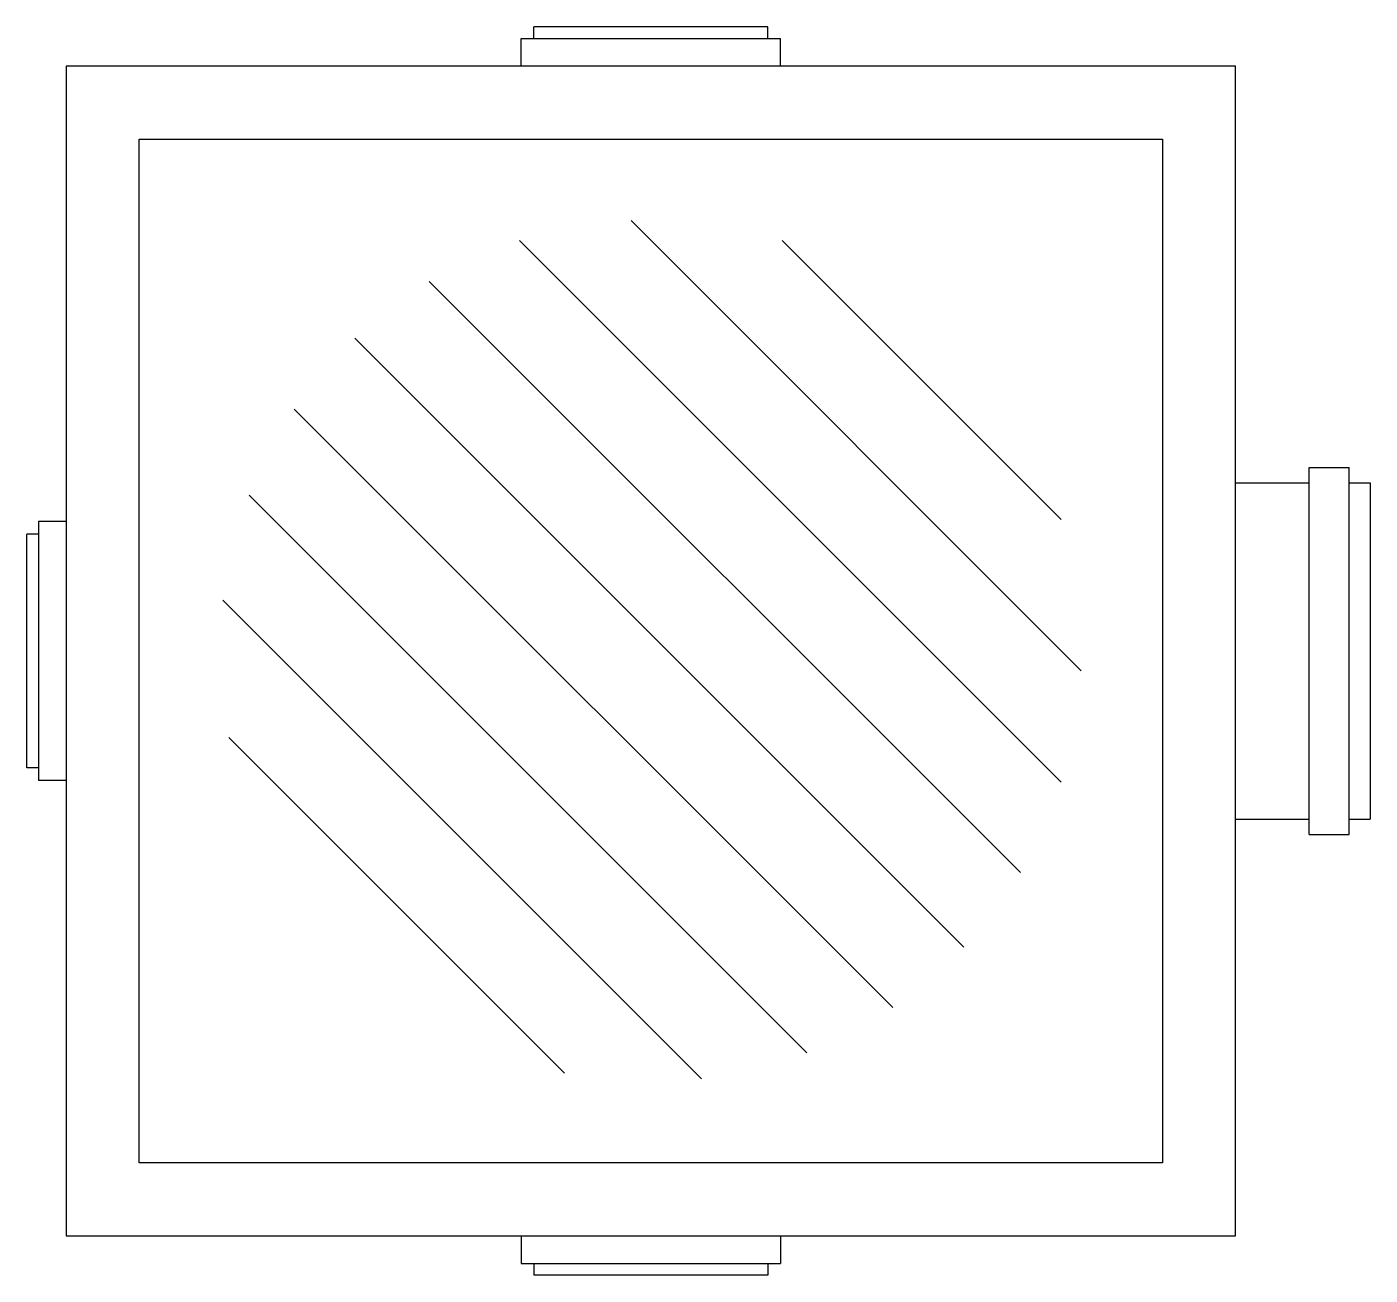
# Model space of a CAD drawing. Header units: millimetres. Extents: x -10152.198 to -10151.739, y -372.737 to -372.311.
import ezdxf

# ---------------------------------------------------------------- set-up
doc = ezdxf.new("R2010")
doc.units = ezdxf.units.MM
doc.layers.add('Tub_esgoto_caixas', color=2, linetype='Continuous')

msp = doc.modelspace()

# ---------------------------------------------------------------- hatches: boundary and pattern name
at = {"layer": 'Tub_esgoto_caixas'}
h = msp.add_hatch(dxfattribs=at)
h.set_pattern_fill('ANSI31', color=2, scale=0.01, angle=90, style=0)
h.set_pattern_definition([(135, (-10525.043996, 9764.99797), (-0.0224506403, -0.0224506403), [])])
h.paths.add_polyline_path([(-10151.98474, -372.3766, 1), (-10151.98474, -372.67127, 1)])

# ---------------------------------------------------------------- linework, layer by layer
at = {"layer": 'Tub_esgoto_caixas', "color": 1, "linetype": 'Continuous'}
for p, q in [((-10151.94476, -372.31054), (-10152.02471, -372.31054)), ((-10152.02471, -372.3145), (-10152.02471, -372.31054)), ((-10151.94476, -372.3145), (-10151.94476, -372.31054)), ((-10152.02904, -372.3145), (-10151.94044, -372.3145)), ((-10152.02904, -372.32394), (-10152.02904, -372.3145)), ((-10151.94044, -372.32394), (-10151.94044, -372.3145)), ((-10151.75958, -372.58664), (-10151.75958, -372.46124)), ((-10151.75958, -372.46124), (-10151.74597, -372.46124)), ((-10151.74597, -372.58664), (-10151.74597, -372.46124)), ((-10151.78474, -372.46639), (-10151.76196, -372.46639)), ((-10151.78474, -372.46639), (-10151.75958, -372.46639)), ((-10151.74597, -372.46639), (-10151.73875, -372.46639)), ((-10151.73875, -372.46639), (-10151.73875, -372.58149)), ((-10152.19418, -372.47964), (-10152.19418, -372.56824)), ((-10152.18474, -372.47964), (-10152.19418, -372.47964)), ((-10152.19814, -372.56391), (-10152.19814, -372.48396)), ((-10152.19418, -372.48396), (-10152.19814, -372.48396)), ((-10152.19418, -372.56391), (-10152.19814, -372.56391)), ((-10152.18474, -372.56824), (-10152.19418, -372.56824)), ((-10151.78474, -372.58149), (-10151.75958, -372.58149)), ((-10151.74597, -372.58149), (-10151.73875, -372.58149)), ((-10151.75958, -372.58664), (-10151.74597, -372.58664)), ((-10152.02904, -372.72394), (-10152.02904, -372.73337)), ((-10151.94044, -372.72394), (-10151.94044, -372.73337)), ((-10152.02904, -372.73337), (-10151.94044, -372.73337)), ((-10152.02471, -372.73337), (-10152.02471, -372.73734)), ((-10151.94476, -372.73337), (-10151.94476, -372.73734)), ((-10151.94476, -372.73734), (-10152.02471, -372.73734))]:
    msp.add_line(p, q, dxfattribs=at)
at = {"layer": 'Tub_esgoto_caixas'}
msp.add_lwpolyline([(-10151.78474, -372.72394), (-10151.78474, -372.32394), (-10152.18474, -372.32394), (-10152.18474, -372.72394)], close=True, dxfattribs=at)
at = {"layer": 'Tub_esgoto_caixas', "color": 1}
msp.add_lwpolyline([(-10152.15974, -372.69894), (-10152.15974, -372.34894), (-10151.80974, -372.34894), (-10151.80974, -372.69894)], close=True, dxfattribs=at)

doc.saveas('drawing.dxf')
